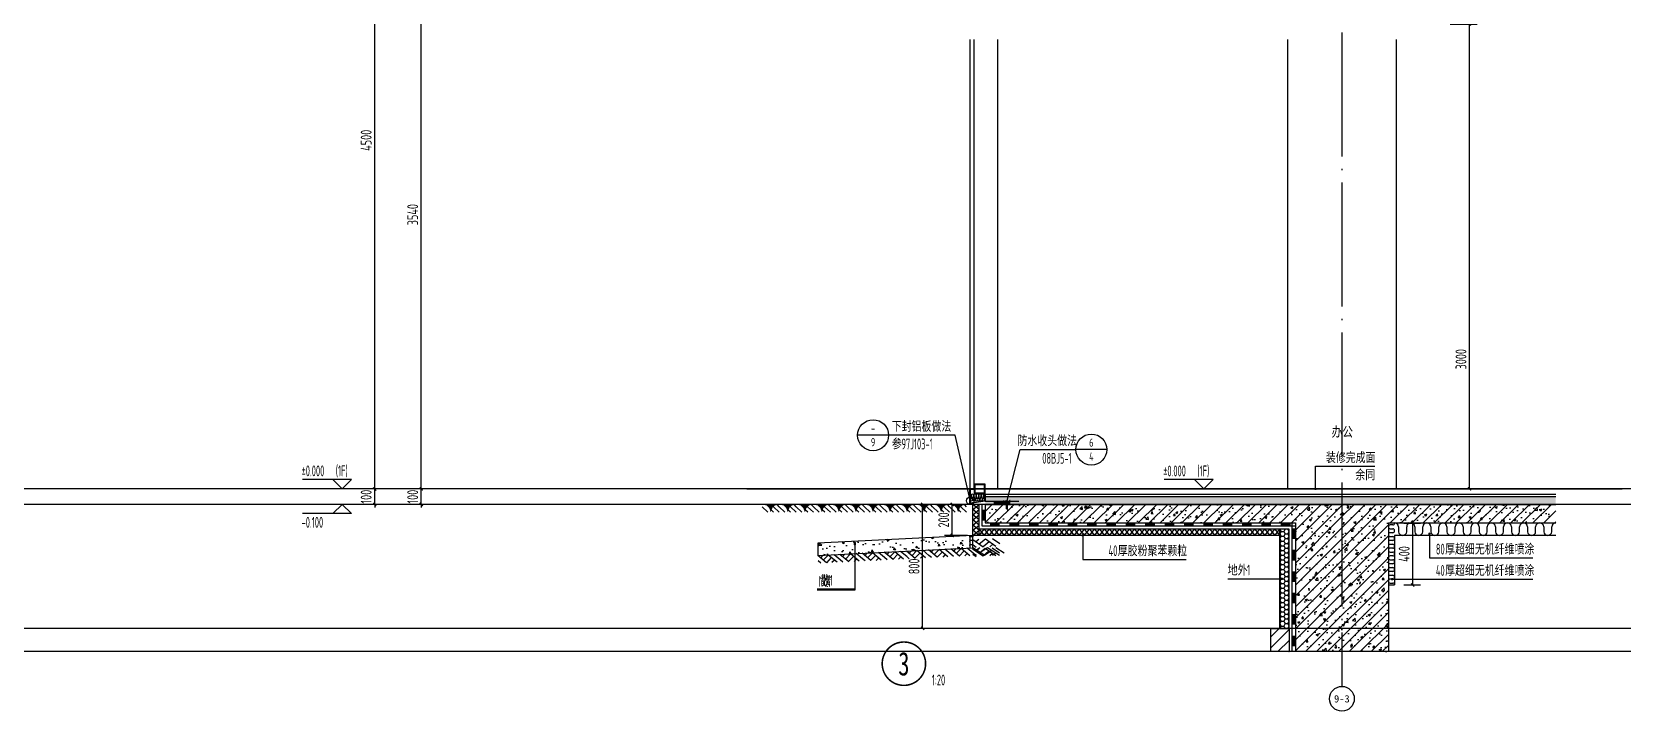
# Model space of a CAD drawing. Extents: x 198753 to 882193, y -399300 to 132460.
# Drawn here: x 403905 to 414169, y -79279 to -74895 of the extents above; entities that cross this region are included whole.
import ezdxf
from ezdxf.enums import TextEntityAlignment as Align

# ---------------------------------------------------------------- set-up
doc = ezdxf.new("R2010")
doc.units = 0
doc.header["$LTSCALE"] = 1000
doc.header["$MEASUREMENT"] = 0
doc.linetypes.add('DASH', pattern=[0.35, 0.25, -0.1])
doc.linetypes.add('DOTE', pattern=[2.42, 2, -0.2, 0.02, -0.2])
for name, color, linetype in [('01-标注_尺寸', 124, 'Continuous'), ('01-标注_标高', 200, 'Continuous'), ('01-标注_符号', 200, 'Continuous'), ('01-标注_轴线坐标', 132, 'Continuous'), ('02-TEXT_标注', 130, 'Continuous'), ('02-TEXT_轴号', 7, 'Continuous'), ('05-填充_天正', 26, 'Continuous'), ('A-0-房间名称', 7, 'Continuous'), ('A-D-玻璃剖线', 130, 'Continuous'), ('A-D-金属剖线', 200, 'Continuous'), ('A-O_散水', 134, 'Continuous'), ('A-STR-面层', 191, 'Continuous'), ('A-SUR_保温', 222, 'Continuous'), ('A-SUR_看线', 231, 'Continuous'), ('A-SUR_面层', 191, 'Continuous'), ('A-TECH_结构', 21, 'Continuous'), ('A_AXIS-轴线', 36, 'DOTE'), ('A_STR-砌块墙', 121, 'Continuous'), ('A_STR-砼墙', 51, 'Continuous'), ('AXIS_TEXT', 7, 'Continuous'), ('构造物', 145, 'Continuous'), ('钢龙骨', 173, 'Continuous')]:
    doc.layers.add(name, color=color, linetype=linetype)
doc.layers.add('04-不打印_辅助线', color=165, linetype='Continuous', plot=False)
doc.styles.add('_TCH_AXIS', font='STXIHEI.TTF', dxfattribs={"width": 0.75})
doc.styles.add('_TCH_DIM', font='ROS1', dxfattribs={"width": 0.8, "bigfont": 'JD'})
doc.styles.add('_TCH_DIM_T3', font='ROS1', dxfattribs={"width": 0.8, "bigfont": 'JD'})
doc.styles.add('_TCH_LABEL', font='STXIHEI.TTF', dxfattribs={"width": 0.75})
doc.styles.add('_TCH_SPACE', font='STXIHEI.TTF', dxfattribs={"width": 0.75, "height": 5})
doc.styles.add('COMPLEX', font='COMPLEX')
doc.dimstyles.new('_TCH_ARCH&&20', dxfattribs={"dimtxt": 70, "dimasz": 20, "dimexe": 50, "dimexo": 60, "dimgap": 20, "dimtad": 1, "dimdec": 0, "dimzin": 0, "dimdsep": 46, "dimtxsty": '_TCH_DIM_T3', "dimblk": 'ARCHTICK', "dimcen": 0.09, "dimclrt": 4, "dimazin": 2, "dimtfac": 1, "dimtdec": 0, "dimtix": 1, "dimtmove": 2, "dimatfit": 3, "dimfxl": 0, "dimtolj": 1, "dimtzin": 0, "dimarcsym": 0})
pattern_1 = [(45, (0, 0), (-35.355339, 35.355339), []), (50, (0, 0), (143.452037, -12.550427), [15, -165]), (355, (0, 0), (-27.750267, 150.438427), [12, -132]), (100.4514, (11.95, -1.05), (115.701876, 137.88791), [12.74804, -140.22842]), (46.1842, (0, 40), (213.44821, -33.1038), [22.5, -247.5]), (96.6356, (17.79, 37.24), (186.93254, 194.82357), [19.12206, -210.3426]), (351.1842, (0, 40), (186.93239, 194.82372), [18, -198]), (21, (20, 30), (119.38141, -80.523778), [15, -165]), (326, (20, 30), (48.663066, 145.03001), [12, -132]), (71.4514, (29.95, 23.29), (168.044526, 64.5061), [12.74804, -140.22842]), (37.5, (0, 0), (2.431971, 66.578771), [0, -130.4, 0, -134, 0, -132.5]), (7.5, (0, 0), (52.613907, 78.882342), [0, -76.4, 0, -127.4, 0, -50.5]), (327.5, (-44.6, 0), (106.764487, -4.5109743), [0, -50, 0, -156, 0, -207]), (317.5, (-64.6, 0), (116.637234, 20.020996), [0, -65, 0, -103.6, 0, -147])]

# ---------------------------------------------------------------- blocks, each defined once
blk = doc.blocks.new('dasgfs')
at = {"layer": '01-标注_符号'}
for p, q in [((0, 0), (0, 146)), ((0, 146), (383, 146))]:
    blk.add_line(p, q, dxfattribs=at)
at = {"layer": '01-标注_符号', "const_width": 8}
blk.add_lwpolyline([(0, -4, 1), (0, 4, 1)], format="xyb", close=True, dxfattribs=at)
at = {"layer": '02-TEXT_标注', "style": '_TCH_DIM', "width": 0.8}
for s, p in [('装修完成面', (67, 167)), ('余同', (257, 55))]:
    blk.add_text(s, height=69.5, dxfattribs=at).set_placement(p)
blk = doc.blocks.new('_ArchTick')
at = {"color": 0, "linetype": 'ByBlock', "const_width": 0.4}
blk.add_lwpolyline([(-0.5, -0.5), (0.5, 0.5)], dxfattribs=at)
blk = doc.blocks.new('*D2089')
at = {"layer": '01-标注_尺寸', "color": 0, "lineweight": -2, "transparency": 16777216}
for p, q in [((62, 379), (142, 379)), ((92, 179), (92, 379)), ((62, 179), (142, 179))]:
    blk.add_line(p, q, dxfattribs=at)
at = {"layer": 'Defpoints', "color": 0, "transparency": 16777216}
for p in [(2, 379), (92, 379), (2, 179)]:
    blk.add_point(p, dxfattribs=at)
at = {"layer": '01-标注_尺寸', "color": 0, "lineweight": -2, "transparency": 16777216, "xscale": 20, "yscale": 20, "zscale": 20}
for p, rotation in [((92, 379), 90), ((92, 179), 270)]:
    blk.add_blockref('_ArchTick', p, dxfattribs=dict(at, rotation=rotation))
at = {"layer": '01-标注_尺寸', "color": 4, "transparency": 16777216, "insert": (37, 279), "char_height": 70, "attachment_point": 5, "rotation": 90, "style": '_TCH_DIM_T3'}
blk.add_mtext('\\A1;200', dxfattribs=at)
blk = doc.blocks.new('$LinePat$素土夯实')
at = {"color": 0}
for p, q in [((0, -210), (210, 0)), ((120, -300), (420, 0)), ((420, 0), (608, -188)), ((495, -300), (795, 0)), ((615, 0), (705, -90)), ((210, -210), (300, -300)), ((315, -105), (502, -293)), ((705, -300), (795, -210))]:
    blk.add_line(p, q, dxfattribs=at)
blk = doc.blocks.new('A$C6F3756AC')
at = {"layer": '钢龙骨', "const_width": 10}
blk.add_lwpolyline([(28, 0), (0, 0)], dxfattribs=at)
at = {"layer": '钢龙骨'}
for points in [[(28, 30), (28, -30), (100, -30), (100, 30)], [(32, 26), (32, -26), (96, -26), (96, 26)]]:
    blk.add_lwpolyline(points, close=True, dxfattribs=at)
blk = doc.blocks.new('A$C1C2A6847')
for p, q in [((52, 23), (55, 28)), ((52, 19), (55, 14)), ((55, 28), (55, 14))]:
    blk.add_line(p, q)
for points in [[(0, 21), (2, 23), (52, 23), (52, 19), (2, 19), (0, 21)], [(56, 42), (51, 37), (51, 5), (56, 0)], [(57, 41), (52, 37), (52, 27)], [(52, 26), (52, 17)], [(52, 16), (52, 6), (57, 1)]]:
    blk.add_lwpolyline(points)
for centre, start, end in [((52, 26), 270, 90), ((52, 16), 270, 90), ((56, 42), 315, 135), ((56, 0), 225, 45)]:
    blk.add_arc(centre, 0.5, start, end)
blk = doc.blocks.new('*D1617')
at = {"layer": '01-标注_尺寸', "color": 0, "lineweight": -2, "transparency": 16777216}
for p, q in [((406595, -77845), (406367, -77845)), ((406417, -77845), (406417, -77825)), ((406417, -77945), (406417, -77845)), ((406595, -77945), (406367, -77945)), ((406417, -77945), (406417, -77965))]:
    blk.add_line(p, q, dxfattribs=at)
at = {"layer": 'Defpoints', "color": 0, "transparency": 16777216}
for p in [(406417, -77845), (406655, -77845), (406655, -77945)]:
    blk.add_point(p, dxfattribs=at)
at = {"layer": '01-标注_尺寸', "color": 0, "lineweight": -2, "transparency": 16777216, "xscale": 20, "yscale": 20, "zscale": 20}
for p, rotation in [((406417, -77845), 270), ((406417, -77945), 90)]:
    blk.add_blockref('_ArchTick', p, dxfattribs=dict(at, rotation=rotation))
at = {"layer": '01-标注_尺寸', "color": 4, "transparency": 16777216, "insert": (406362, -77895), "char_height": 70, "attachment_point": 5, "rotation": 90, "style": '_TCH_DIM_T3'}
blk.add_mtext('\\A1;100', dxfattribs=at)
blk = doc.blocks.new('*D1618')
at = {"layer": '01-标注_尺寸', "color": 0, "lineweight": -2, "transparency": 16777216}
for p, q in [((406595, -74305), (406367, -74305)), ((406417, -77845), (406417, -74305)), ((406595, -77845), (406367, -77845))]:
    blk.add_line(p, q, dxfattribs=at)
at = {"layer": 'Defpoints', "color": 0, "transparency": 16777216}
for p in [(406417, -74305), (406655, -74305), (406655, -77845)]:
    blk.add_point(p, dxfattribs=at)
at = {"layer": '01-标注_尺寸', "color": 0, "lineweight": -2, "transparency": 16777216, "xscale": 20, "yscale": 20, "zscale": 20}
for p, rotation in [((406417, -74305), 90), ((406417, -77845), 270)]:
    blk.add_blockref('_ArchTick', p, dxfattribs=dict(at, rotation=rotation))
at = {"layer": '01-标注_尺寸', "color": 4, "transparency": 16777216, "insert": (406362, -76075), "char_height": 70, "attachment_point": 5, "rotation": 90, "style": '_TCH_DIM_T3'}
blk.add_mtext('\\A1;3540', dxfattribs=at)
blk = doc.blocks.new('*D1640')
at = {"layer": '01-标注_尺寸', "color": 0, "lineweight": -2, "transparency": 16777216}
for p, q in [((413054, -74845), (413228, -74845)), ((413178, -77845), (413178, -74845)), ((413054, -77845), (413228, -77845))]:
    blk.add_line(p, q, dxfattribs=at)
at = {"layer": 'Defpoints', "color": 0, "transparency": 16777216}
for p in [(412994, -74845), (413178, -74845), (412994, -77845)]:
    blk.add_point(p, dxfattribs=at)
at = {"layer": '01-标注_尺寸', "color": 0, "lineweight": -2, "transparency": 16777216, "xscale": 20, "yscale": 20, "zscale": 20}
for p, rotation in [((413178, -74845), 90), ((413178, -77845), 270)]:
    blk.add_blockref('_ArchTick', p, dxfattribs=dict(at, rotation=rotation))
at = {"layer": '01-标注_尺寸', "color": 4, "transparency": 16777216, "insert": (413123, -77008), "char_height": 70, "attachment_point": 5, "rotation": 90, "style": '_TCH_DIM_T3'}
blk.add_mtext('\\A1;3000', dxfattribs=at)
blk = doc.blocks.new('_AXISO')
blk.add_circle((0, 0), 0.5)
at = {"layer": 'AXIS_TEXT', "style": 'COMPLEX', "width": 1.041667}
blk.add_attdef('A', text='', height=0.56, dxfattribs=at).set_placement((-0.25, -0.28), (0.25, -0.28), align=Align.FIT)
blk = doc.blocks.new('$LinePat$自然土壤')
at = {"color": 0}
for p, q in [((0, -90), (71, -19)), ((0, -300), (211, -89)), ((210, -300), (286, -224)), ((420, -300), (630, -90))]:
    blk.add_line(p, q, dxfattribs=at)
for points in [[(0, 0), (630, 0), (168, -45), (462, -45)], [(168, -45), (462, -45), (252, -132), (378, -132)], [(252, -132), (378, -132), (315, -300)]]:
    blk.add_solid(points, dxfattribs=at)
blk = doc.blocks.new('$LinePat$保温板1')
at = {"color": 0}
for p, q in [((0, 0), (16, -20)), ((0, -20), (16, 0))]:
    blk.add_line(p, q, dxfattribs=at)
blk = doc.blocks.new('$LinePat$防水层2')
at = {"color": 0}
blk.add_line((0, 0), (600, 0), dxfattribs=at)
blk.add_solid([(150, 0), (450, 0), (150, -100), (450, -100)], dxfattribs=at)
blk = doc.blocks.new('$LinePat$保温层')
at = {"color": 0}
for p, q in [((24, -24), (24, -56)), ((72, -56), (72, -24))]:
    blk.add_line(p, q, dxfattribs=at)
for centre, start, end in [((96, -24), 90, 180), ((0, -24), 0, 90), ((48, -56), 180, 0)]:
    blk.add_arc(centre, 24, start, end, dxfattribs=at)
blk = doc.blocks.new('*D1641')
at = {"layer": '01-标注_尺寸', "color": 0, "lineweight": -2, "transparency": 16777216}
for p, q in [((412755, -78065), (412862, -78065)), ((412812, -78465), (412812, -78065)), ((412755, -78465), (412862, -78465))]:
    blk.add_line(p, q, dxfattribs=at)
at = {"layer": 'Defpoints', "color": 0, "transparency": 16777216}
for p in [(412695, -78065), (412812, -78065), (412695, -78465)]:
    blk.add_point(p, dxfattribs=at)
at = {"layer": '01-标注_尺寸', "color": 0, "lineweight": -2, "transparency": 16777216, "xscale": 20, "yscale": 20, "zscale": 20}
for p, rotation in [((412812, -78065), 90), ((412812, -78465), 270)]:
    blk.add_blockref('_ArchTick', p, dxfattribs=dict(at, rotation=rotation))
at = {"layer": '01-标注_尺寸', "color": 4, "transparency": 16777216, "insert": (412757, -78265), "char_height": 70, "attachment_point": 5, "rotation": 90, "style": '_TCH_DIM_T3'}
blk.add_mtext('\\A1;400', dxfattribs=at)
blk = doc.blocks.new('*D1642')
at = {"layer": '01-标注_尺寸', "color": 0, "lineweight": -2, "transparency": 16777216}
for p, q in [((409940, -77945), (409792, -77945)), ((409842, -78145), (409842, -77945)), ((409940, -78145), (409792, -78145))]:
    blk.add_line(p, q, dxfattribs=at)
at = {"layer": 'Defpoints', "color": 0, "transparency": 16777216}
for p in [(409842, -77945), (410000, -77945), (410000, -78145)]:
    blk.add_point(p, dxfattribs=at)
at = {"layer": '01-标注_尺寸', "color": 0, "lineweight": -2, "transparency": 16777216, "xscale": 20, "yscale": 20, "zscale": 20}
for p, rotation in [((409842, -77945), 90), ((409842, -78145), 270)]:
    blk.add_blockref('_ArchTick', p, dxfattribs=dict(at, rotation=rotation))
at = {"layer": '01-标注_尺寸', "color": 4, "transparency": 16777216, "insert": (409787, -78045), "char_height": 70, "attachment_point": 5, "rotation": 90, "style": '_TCH_DIM_T3'}
blk.add_mtext('\\A1;200', dxfattribs=at)
blk = doc.blocks.new('$LinePat$聚苯板')
at = {"color": 0}
for p, q in [((14.8, -8.6), (0, 0)), ((29.7, 0), (14.8, -8.6)), ((14.8, -25.7), (0, -34.3)), ((0, -34.3), (0, -51.4)), ((0, -51.4), (14.8, -60)), ((14.8, -8.6), (14.8, -25.7)), ((29.7, -34.3), (14.8, -25.7)), ((14.8, -60), (29.7, -51.4))]:
    blk.add_line(p, q, dxfattribs=at)
blk = doc.blocks.new('*D1681')
at = {"layer": '01-标注_尺寸', "color": 0, "lineweight": -2, "transparency": 16777216}
for p, q in [((409736, -77945), (409601, -77945)), ((409651, -78745), (409651, -77945)), ((409736, -78745), (409601, -78745))]:
    blk.add_line(p, q, dxfattribs=at)
at = {"layer": 'Defpoints', "color": 0, "transparency": 16777216}
for p in [(409651, -77945), (409796, -77945), (409796, -78745)]:
    blk.add_point(p, dxfattribs=at)
at = {"layer": '01-标注_尺寸', "color": 0, "lineweight": -2, "transparency": 16777216, "xscale": 20, "yscale": 20, "zscale": 20}
for p, rotation in [((409651, -77945), 90), ((409651, -78745), 270)]:
    blk.add_blockref('_ArchTick', p, dxfattribs=dict(at, rotation=rotation))
at = {"layer": '01-标注_尺寸', "color": 4, "transparency": 16777216, "insert": (409596, -78345), "char_height": 70, "attachment_point": 5, "rotation": 90, "style": '_TCH_DIM_T3'}
blk.add_mtext('\\A1;800', dxfattribs=at)
blk = doc.blocks.new('*D1733')
at = {"layer": '01-标注_尺寸', "color": 0, "lineweight": -2, "transparency": 16777216}
for p, q in [((406585, -77845), (406067, -77845)), ((406117, -77845), (406117, -77825)), ((406117, -77945), (406117, -77845)), ((406585, -77945), (406067, -77945)), ((406117, -77945), (406117, -77965))]:
    blk.add_line(p, q, dxfattribs=at)
at = {"layer": 'Defpoints', "color": 0, "transparency": 16777216}
for p in [(406117, -77845), (406645, -77845), (406645, -77945)]:
    blk.add_point(p, dxfattribs=at)
at = {"layer": '01-标注_尺寸', "color": 0, "lineweight": -2, "transparency": 16777216, "xscale": 20, "yscale": 20, "zscale": 20}
for p, rotation in [((406117, -77845), 270), ((406117, -77945), 90)]:
    blk.add_blockref('_ArchTick', p, dxfattribs=dict(at, rotation=rotation))
at = {"layer": '01-标注_尺寸', "color": 4, "transparency": 16777216, "insert": (406062, -77895), "char_height": 70, "attachment_point": 5, "rotation": 90, "style": '_TCH_DIM_T3'}
blk.add_mtext('\\A1;100', dxfattribs=at)
blk = doc.blocks.new('*D1734')
at = {"layer": '01-标注_尺寸', "color": 0, "lineweight": -2, "transparency": 16777216}
for p, q in [((406585, -73345), (406067, -73345)), ((406117, -77845), (406117, -73345)), ((406585, -77845), (406067, -77845))]:
    blk.add_line(p, q, dxfattribs=at)
at = {"layer": 'Defpoints', "color": 0, "transparency": 16777216}
for p in [(406117, -73345), (406645, -73345), (406645, -77845)]:
    blk.add_point(p, dxfattribs=at)
at = {"layer": '01-标注_尺寸', "color": 0, "lineweight": -2, "transparency": 16777216, "xscale": 20, "yscale": 20, "zscale": 20}
for p, rotation in [((406117, -73345), 90), ((406117, -77845), 270)]:
    blk.add_blockref('_ArchTick', p, dxfattribs=dict(at, rotation=rotation))
at = {"layer": '01-标注_尺寸', "color": 4, "transparency": 16777216, "insert": (406062, -75595), "char_height": 70, "attachment_point": 5, "rotation": 90, "style": '_TCH_DIM_T3'}
blk.add_mtext('\\A1;4500', dxfattribs=at)
blk = doc.blocks.new('$LinePat$岩棉板')
at = {"color": 0}
for p, q in [((0, -17), (12, -67)), ((12, -67), (24, -17))]:
    blk.add_line(p, q, dxfattribs=at)
for centre, start, end in [((12, -17), 0, 180), ((0, -67), 270, 0), ((24, -67), 180, 270)]:
    blk.add_arc(centre, 12, start, end, dxfattribs=at)
at = {"layer": 'Defpoints'}
blk.add_point((0, 0), dxfattribs=at)
at = {"layer": 'Defpoints', "color": 0}
blk.add_point((24, -84), dxfattribs=at)
blk = doc.blocks.new('A$C09B4124F')
at = {"layer": '05-填充_天正'}
h = blk.add_hatch(dxfattribs=at)
h.set_pattern_fill('HONEY', color=256, scale=10, style=0)
h.set_pattern_definition([(0, (2482.427, 1079.129), (23.8125, 13.74815), [15.875, -31.75]), (120, (2482.427, 1079.129), (-23.8125, 13.748155), [15.875, -31.75]), (60, (2482.427, 1079.129), (3e-06, 27.496305), [-31.75, 15.875])])
h.paths.add_polyline_path([(1.7, 168.1), (21.7, 168.1), (21.7, 98), (1.7, 99.1)])
h.paths.add_polyline_path([(19.7, 178.1), (1.7, 178.1), (1.7, 179.1)])
blk.add_hatch(color=256, dxfattribs=at).paths.add_polyline_path([(1.7, 179.1), (21.7, 178.1), (21.7, 168.1), (1.7, 169.1)])
h = blk.add_hatch(dxfattribs=at)
h.set_pattern_fill('混凝土', color=256, scale=20, style=0)
h.set_pattern_definition([(50, (-478994.78, 316224.1), (143.452037, -12.550427), [15, -165]), (355, (-478994.78, 316224.1), (-27.750267, 150.438427), [12, -132]), (100.4514, (-478982.82, 316223.05), (115.701876, 137.88791), [12.748038, -140.228422]), (46.1842, (-478994.78, 316264.1), (213.44821, -33.103803), [22.5, -247.5]), (96.6356, (-478977, 316261.34), (186.93254, 194.823574), [19.12206, -210.3426]), (351.1842, (-478994.78, 316264.1), (186.93239, 194.82372), [18, -198]), (21, (-478974.78, 316254.1), (119.38141, -80.523778), [15, -165]), (326, (-478974.78, 316254.1), (48.663066, 145.03001), [12, -132]), (71.4514, (-478964.83, 316247.39), (168.044526, 64.5061), [12.748038, -140.228422]), (37.5, (-478994.78, 316224.1), (2.431971, 66.5787708), [0, -130.4, 0, -134, 0, -132.5]), (7.5, (-478994.78, 316224.1), (52.6139075, 78.882342), [0, -76.4, 0, -127.4, 0, -50.5]), (327.5, (-479039.38, 316224.1), (106.764487, -4.5109743), [0, -50, 0, -156, 0, -207]), (317.5, (-479059.38, 316224.1), (116.637234, 20.020996), [0, -65, 0, -103.6, 0, -147])])
h.paths.add_polyline_path([(31.7, 177.6), (1001.7, 129.1), (1001.7, 49.1), (779.6, 60.2), (778.9, 60.9), (778.1, 60.3), (308.7, 83.8), (306.4, 85.9), (303.9, 84), (31.7, 97.6)])
at = {"layer": '01-标注_符号'}
for p, q in [((763.2, 122.2), (763.2, -174.2)), ((763.2, -174.2), (1006.8, -174.2))]:
    blk.add_line(p, q, dxfattribs=at)
at = {"layer": '01-标注_符号', "const_width": 8}
blk.add_lwpolyline([(763.2, 126.2, 1), (763.2, 118.2, 1)], format="xyb", close=True, dxfattribs=at)
at = {"layer": '05-填充_天正'}
blk.add_lwpolyline([(21.7, 178.1), (1.7, 179.1), (1.7, 169.1), (21.7, 168.1)], close=True, dxfattribs=at)
at = {"layer": 'A-O_散水'}
for points in [[(1.7, 99.1), (1.7, 179.1), (1001.7, 129.1), (1001.7, 49.1), (1.7, 99.1)], [(21.7, 178.1), (21.7, 98.1)]]:
    blk.add_lwpolyline(points, dxfattribs=at)
at = {"layer": 'A-SUR_看线', "yscale": 0.1666666666666667, "zscale": 0.1666666666666667}
for p, xscale, rotation in [((-200.5, 99.1), 0.2544623373650994, 1.648588018192009e-11), ((1.7, 99.1), 0.1799189972606147, 357.1375947739762), ((144.6, 92), 0.1799189972606147, 357.1375947739762), ((287.5, 84.8), 0.1799189972606147, 357.1375947739762), ((430.3, 77.7), 0.1799189972606147, 357.1375947739762), ((573.2, 70.6), 0.1799189972606147, 357.1375947739762), ((716, 63.4), 0.1799189972606147, 357.1375947739762), ((858.9, 56.3), 0.1799189972606147, 357.1375947739762)]:
    blk.add_blockref('$LinePat$素土夯实', p, dxfattribs=dict(at, xscale=xscale, rotation=rotation))
at = {"layer": '02-TEXT_标注', "style": '_TCH_DIM'}
for s, height, width, p in [('散', 69.5, 0.8, (916.3, -153.2)), ('1', 70, 0.64, (978.3, -153.2))]:
    blk.add_text(s, height=height, dxfattribs=dict(at, width=width)).set_placement(p)
at = {"layer": '01-标注_尺寸'}
dim = blk.add_aligned_dim(p1=(1.7, 179.1), p2=(1.7, 379.1), distance=-90.6, dimstyle='_TCH_ARCH&&20', dxfattribs=at)
dim.commit()
dim.dimension.update_dxf_attribs({"geometry": '*D2089', "text_midpoint": (37.4, 279.1)})

msp = doc.modelspace()

# ---------------------------------------------------------------- hatches: boundary and pattern name
at = {"layer": '05-填充_天正'}
h = msp.add_hatch(dxfattribs=at)
h.set_pattern_fill('混凝土', color=256, scale=20, style=0)
h.set_pattern_definition([(50, (0, 0), (143.452037, -12.550427), [15, -165]), (355, (0, 0), (-27.750267, 150.438427), [12, -132]), (100.4514, (11.95, -1.05), (115.701876, 137.88791), [12.74804, -140.22842]), (46.1842, (0, 40), (213.44821, -33.1038), [22.5, -247.5]), (96.6356, (17.79, 37.24), (186.93254, 194.82357), [19.12206, -210.3426]), (351.1842, (0, 40), (186.93239, 194.82372), [18, -198]), (21, (20, 30), (119.38141, -80.523778), [15, -165]), (326, (20, 30), (48.663066, 145.03001), [12, -132]), (71.4514, (29.95, 23.29), (168.044526, 64.5061), [12.74804, -140.22842]), (37.5, (0, 0), (2.431971, 66.578771), [0, -130.4, 0, -134, 0, -132.5]), (7.5, (0, 0), (52.613907, 78.882342), [0, -76.4, 0, -127.4, 0, -50.5]), (327.5, (-44.6, 0), (106.764487, -4.5109743), [0, -50, 0, -156, 0, -207]), (317.5, (-64.6, 0), (116.637234, 20.020996), [0, -65, 0, -103.6, 0, -147])])
h.paths.add_polyline_path([(410054.9, -77894.9), (410054.9, -77944.9), (413734.9, -77944.9), (413734.9, -77894.9)])
h = msp.add_hatch(dxfattribs=at)
h.set_pattern_fill('钢筋混凝土', color=256, scale=20, style=0)
h.set_pattern_definition(pattern_1)
h.paths.add_polyline_path([(410054.9, -78064.9), (412054.9, -78064.9), (412354.9, -78024.9), (412354.9, -77944.9), (410054.9, -77944.9)])
h = msp.add_hatch(dxfattribs=at)
h.set_pattern_fill('钢筋混凝土', color=256, scale=20, style=0)
h.set_pattern_definition(pattern_1)
h.paths.add_polyline_path([(412354.9, -78024.9), (412654.9, -78064.9), (413734.9, -78064.9), (413734.9, -77944.9), (412354.9, -77944.9)])
h = msp.add_hatch(dxfattribs=at)
h.set_pattern_fill('钢筋混凝土', color=256, scale=20, style=0)
h.set_pattern_definition(pattern_1)
h.paths.add_polyline_path([(412354.9, -78024.9), (412054.9, -78064.9), (412054.9, -78894.9), (412654.9, -78894.9), (412654.9, -78064.9)])
h = msp.add_hatch(dxfattribs=at)
h.set_pattern_fill('普通砖', color=256, scale=20, style=0)
h.set_pattern_definition([(45, (0, 35.9), (-35.355353, 35.355353), [])])
h.paths.add_polyline_path([(412014.9, -78744.9), (411894.9, -78744.9), (411894.9, -78894.9), (412014.9, -78894.9)])

# ---------------------------------------------------------------- linework, layer by layer
at = {"layer": '01-标注_标高'}
for p, q in [((405967.4, -77784.4), (405651.5, -77784.4)), ((405907.4, -77844.4), (405847.4, -77784.4)), ((405907.4, -77844.4), (405967.4, -77784.4)), ((411524.5, -77784.9), (411208.7, -77784.9)), ((411464.5, -77844.9), (411404.5, -77784.9)), ((411464.5, -77844.9), (411524.5, -77784.9)), ((406067.4, -77844.4), (405847.4, -77844.4)), ((411624.5, -77844.9), (411404.5, -77844.9)), ((405967.4, -78004.6), (405651.5, -78004.6)), ((405907.4, -77944.6), (405847.4, -78004.6)), ((406067.4, -77944.6), (405847.4, -77944.6)), ((405907.4, -77944.6), (405967.4, -78004.6))]:
    msp.add_line(p, q, dxfattribs=at)
at = {"layer": '01-标注_符号'}
for p, q in [((409431.2, -77498.7), (409231.2, -77498.7)), ((409860.8, -77498.7), (409431.2, -77498.7)), ((409952.4, -77897.4), (409860.8, -77498.7)), ((410194.9, -77928.6), (410279, -77591.2)), ((410279, -77591.2), (410639.2, -77591.2)), ((410839.2, -77591.2), (410639.2, -77591.2)), ((409213.5, -78194.9), (409213.5, -78491.4)), ((410683.5, -78144.4), (410683.5, -78300.1)), ((412919.6, -78134.1), (412919.6, -78289.8)), ((410683.5, -78300.1), (411349.8, -78300.1)), ((412919.6, -78289.8), (413586, -78289.8)), ((409213.5, -78491.4), (408969.9, -78491.4)), ((412679.4, -78427.4), (412824, -78427.4)), ((412824, -78427.4), (413586, -78427.4))]:
    msp.add_line(p, q, dxfattribs=at)
for points, const_width in [([(409213.5, -78190.9, 1), (409213.5, -78198.9, 1)], 8), ([(410683.5, -78140.4, 1), (410683.5, -78148.4, 1)], 8), ([(412919.6, -78130.1, 1), (412919.6, -78138.1, 1)], 8), ([(411964.8, -78425, 1), (411972.8, -78425, 1)], 8), ([(412675.4, -78427.4, 1), (412683.4, -78427.4, 1)], 8), ([(409670.1, -78972.9, 1), (409390.1, -78972.9, 1)], 10)]:
    msp.add_lwpolyline(points, format="xyb", close=True, dxfattribs=dict(at, const_width=const_width))
msp.add_lwpolyline([(411618.9, -78425), (411968.8, -78425)], dxfattribs=at)
for centre, radius in [((409331.2, -77498.7), 100), ((410739.2, -77591.2), 100), ((409957.9, -77921.4), 24.7), ((410193.6, -77933.8), 5.4)]:
    msp.add_circle(centre, radius, dxfattribs=at)
at = {"layer": '01-标注_轴线坐标'}
msp.add_line((412354.9, -78919.5), (412354.9, -79119.5), dxfattribs=at)
at = {"layer": '04-不打印_辅助线', "color": 251}
for p, q in [((419311, -77844.9), (338573.5, -77844.9)), ((419311, -77944.9), (338573.5, -77944.9)), ((419311, -78744.9), (338573.5, -78744.9)), ((419311, -78894.9), (338573.5, -78894.9))]:
    msp.add_line(p, q, dxfattribs=at)
at = {"layer": 'A-D-玻璃剖线'}
msp.add_lwpolyline([(409954.9, -74944.9), (409954.9, -77844.9), (409982.9, -77844.9), (409982.9, -74944.9)], dxfattribs=at)
at = {"layer": 'A-D-金属剖线'}
msp.add_lwpolyline([(410054.9, -77879.9), (410054.9, -77923.6), (409954.9, -77938.6), (409954.9, -77844.9), (409982.9, -77844.9), (409982.9, -77847.9), (409957.9, -77847.9), (409957.9, -77935.2), (410051.9, -77921), (410051.9, -77879.9), (410054.9, -77879.9)], dxfattribs=at)
at = {"layer": 'A-STR-面层', "linetype": 'DASH', "ltscale": 0.5}
msp.add_lwpolyline([(410054.9, -77844.9), (413734.9, -77844.9)], dxfattribs=at)
at = {"layer": 'A-STR-面层'}
msp.add_lwpolyline([(410054.9, -77879.9), (413734.9, -77879.9)], dxfattribs=at)
at = {"layer": 'A-SUR_保温'}
for p, q in [((410054.9, -77944.9), (409934.9, -77944.9)), ((412014.9, -78104.9), (410014.9, -78104.9)), ((411954.9, -78744.9), (411954.9, -78104.9)), ((412014.9, -78744.9), (412014.9, -78104.9)), ((411954.9, -78144.9), (409974.9, -78144.9)), ((412654.9, -78464.9), (412694.9, -78464.9))]:
    msp.add_line(p, q, dxfattribs=at)
for points in [[(410014.9, -78144.9), (409974.9, -78144.9), (409974.9, -77944.9)], [(410014.9, -78144.9), (410014.9, -77944.9)], [(412034.9, -78744.9), (412034.9, -78084.9), (410034.9, -78084.9)], [(412034.9, -78744.9), (412034.9, -78084.9), (410034.9, -78084.9)], [(412034.9, -78744.9), (412034.9, -78084.9)], [(412034.9, -78744.9), (412034.9, -78084.9)], [(413734.9, -78144.9), (412694.9, -78144.9), (412694.9, -78464.9)]]:
    msp.add_lwpolyline(points, dxfattribs=at)
at = {"layer": 'A-SUR_面层'}
for p, q in [((410054.9, -77894.9), (413734.9, -77894.9)), ((410054.9, -77944.9), (413734.9, -77944.9))]:
    msp.add_line(p, q, dxfattribs=at)
at = {"layer": 'A-TECH_结构'}
for points in [[(412004.9, -74944.9), (412004.9, -77844.9)], [(412704.9, -74944.9), (412704.9, -77844.9)]]:
    msp.add_lwpolyline(points, dxfattribs=at)
at = {"layer": 'A_AXIS-轴线', "ltscale": 0.4}
for p, q in [((412354.9, -60379.4), (412354.9, -78919.5)), ((408517.6, -77844.9), (413556.2, -77844.9)), ((408709.6, -77844.9), (414162.8, -77844.9))]:
    msp.add_line(p, q, dxfattribs=at)
at = {"layer": 'A_STR-砌块墙'}
for p, q in [((411894.9, -78744.9), (412014.9, -78744.9)), ((411894.9, -78744.9), (411894.9, -78894.9)), ((412014.9, -78744.9), (412014.9, -78894.9))]:
    msp.add_line(p, q, dxfattribs=at)
at = {"layer": 'A_STR-砼墙'}
for p, q in [((410054.9, -77944.9), (412354.9, -77944.9)), ((410054.9, -77944.9), (410054.9, -78064.9)), ((412354.9, -77944.9), (413734.9, -77944.9)), ((410054.9, -78064.9), (412054.9, -78064.9)), ((412054.9, -78064.9), (412054.9, -78894.9)), ((412654.9, -78064.9), (412654.9, -78894.9)), ((412654.9, -78064.9), (413734.9, -78064.9))]:
    msp.add_line(p, q, dxfattribs=at)
at = {"layer": '钢龙骨'}
msp.add_lwpolyline([(410132.9, -74944.9), (410132.9, -77844.9)], dxfattribs=at)

# ---------------------------------------------------------------- block references
for name, p in [('dasgfs', (412185.1, -77844.9)), ('A$C6F3756AC', (409954.9, -77844.9))]:
    msp.add_blockref(name, p)
at = {"xscale": -1}
msp.add_blockref('A$C09B4124F', (409976.7, -78324), dxfattribs=at)
at = {"layer": '01-标注_轴线坐标'}
ref = msp.add_blockref('_AXISO', (412354.9, -79199.5), dxfattribs=dict(at, xscale=160, yscale=160, zscale=160))
ref.add_attrib('A', '9-3', dxfattribs={"layer": '02-TEXT_轴号', "height": 47.36, "style": '_TCH_AXIS', "width": 1.482143}).set_placement((412304.2, -79223.1), (412405.7, -79223.1), align=Align.FIT)
at = {"layer": 'A-SUR_保温'}
for name, p, xscale, yscale, zscale, rotation in [('$LinePat$岩棉板', (409973.6, -77924.9), 0.6516090262127678, 0.5941895062325717, 0.5941895062325717, 179.9999999999733), ('$LinePat$岩棉板', (409989.2, -77924.9), 0.6516090262127678, 0.5941895062325717, 0.5941895062325717, 179.9999999999733), ('$LinePat$岩棉板', (410004.8, -77924.9), 0.6516090262127678, 0.5941895062325717, 0.5941895062325717, 179.9999999999733), ('$LinePat$岩棉板', (410020.5, -77924.9), 0.6516090262127678, 0.5941895062325717, 0.5941895062325717, 179.9999999999733), ('$LinePat$岩棉板', (410036.1, -77924.9), 0.6516090262127678, 0.5941895062325717, 0.5941895062325717, 179.9999999999733), ('$LinePat$岩棉板', (410051.8, -77924.9), 0.6516090262127678, 0.5941895062325717, 0.5941895062325717, 179.9999999999733), ('$LinePat$防水层2', (410034.9, -78084.9), 0.2333333333294286, 0.2, 0.2, 90.00000000007145), ('$LinePat$防水层2', (410054.9, -77924.9), 0.3611763189200429, 0.2, 0.2, 1.692875217293091e-09), ('$LinePat$防水层2', (410179.9, -78084.9), 0.2083333333324481, 0.2, 0.2, 180.0000000000775), ('$LinePat$防水层2', (410304.9, -78084.9), 0.2083333333324481, 0.2, 0.2, 180.0000000000775), ('$LinePat$防水层2', (410429.9, -78084.9), 0.2083333333324481, 0.2, 0.2, 180.0000000000775), ('$LinePat$防水层2', (410554.9, -78084.9), 0.2083333333324481, 0.2, 0.2, 180.0000000000775), ('$LinePat$防水层2', (410679.9, -78084.9), 0.2083333333324481, 0.2, 0.2, 180.0000000000775), ('$LinePat$防水层2', (410804.9, -78084.9), 0.2083333333324481, 0.2, 0.2, 180.0000000000775), ('$LinePat$防水层2', (410929.9, -78084.9), 0.2083333333324481, 0.2, 0.2, 180.0000000000775), ('$LinePat$防水层2', (411054.9, -78084.9), 0.2083333333324481, 0.2, 0.2, 180.0000000000775), ('$LinePat$防水层2', (411179.9, -78084.9), 0.2083333333324481, 0.2, 0.2, 180.0000000000775), ('$LinePat$防水层2', (411304.9, -78084.9), 0.2083333333324481, 0.2, 0.2, 180.0000000000775), ('$LinePat$防水层2', (411429.9, -78084.9), 0.2083333333324481, 0.2, 0.2, 180.0000000000775), ('$LinePat$防水层2', (411554.9, -78084.9), 0.2083333333324481, 0.2, 0.2, 180.0000000000775), ('$LinePat$防水层2', (411679.9, -78084.9), 0.2083333333324481, 0.2, 0.2, 180.0000000000775), ('$LinePat$防水层2', (411804.9, -78084.9), 0.2083333333324481, 0.2, 0.2, 180.0000000000775), ('$LinePat$防水层2', (411929.9, -78084.9), 0.2083333333324481, 0.2, 0.2, 180.0000000000775), ('$LinePat$防水层2', (412054.9, -78084.9), 0.2083333333324481, 0.2, 0.2, 180.0000000000775), ('$LinePat$防水层2', (412034.9, -78203.2), 0.2305555555553575, 0.2, 0.2, 90.00000000006831), ('$LinePat$保温层', (412694.9, -78064.9), 0.5208333332248536, 0.4999999998742679, 0.4999999998742679, 270.0000000000834), ('$LinePat$保温层', (412694.9, -78064.9), 1.083333333113459, 0.9999999997485357, 0.9999999997485357, 359.9999999999936), ('$LinePat$保温层', (412798.9, -78064.9), 1.083333333113459, 0.9999999997485357, 0.9999999997485357, 359.9999999999936), ('$LinePat$保温层', (412902.9, -78064.9), 1.083333333113459, 0.9999999997485357, 0.9999999997485357, 359.9999999999936), ('$LinePat$保温层', (413006.9, -78064.9), 1.083333333113459, 0.9999999997485357, 0.9999999997485357, 359.9999999999936), ('$LinePat$保温层', (413110.9, -78064.9), 1.083333333113459, 0.9999999997485357, 0.9999999997485357, 359.9999999999936), ('$LinePat$保温层', (413214.9, -78064.9), 1.083333333113459, 0.9999999997485357, 0.9999999997485357, 359.9999999999936), ('$LinePat$保温层', (413318.9, -78064.9), 1.083333333113459, 0.9999999997485357, 0.9999999997485357, 359.9999999999936), ('$LinePat$保温层', (413422.9, -78064.9), 1.083333333113459, 0.9999999997485357, 0.9999999997485357, 359.9999999999936), ('$LinePat$保温层', (413526.9, -78064.9), 1.083333333113459, 0.9999999997485357, 0.9999999997485357, 359.9999999999936), ('$LinePat$保温层', (413630.9, -78064.9), 1.083333333113459, 0.9999999997485357, 0.9999999997485357, 359.9999999999936), ('$LinePat$防水层2', (412034.9, -78341.6), 0.2305555555553575, 0.2, 0.2, 90.00000000006831), ('$LinePat$保温层', (412694.9, -78114.9), 0.5208333332248536, 0.4999999998742679, 0.4999999998742679, 270.0000000000834), ('$LinePat$保温层', (412694.9, -78164.9), 0.5208333332248536, 0.4999999998742679, 0.4999999998742679, 270.0000000000834), ('$LinePat$保温层', (412694.9, -78214.9), 0.5208333332248536, 0.4999999998742679, 0.4999999998742679, 270.0000000000834), ('$LinePat$保温层', (412694.9, -78264.9), 0.5208333332248536, 0.4999999998742679, 0.4999999998742679, 270.0000000000834), ('$LinePat$防水层2', (412034.9, -78479.9), 0.2305555555553575, 0.2, 0.2, 90.00000000006831), ('$LinePat$保温层', (412694.9, -78314.9), 0.5208333332248536, 0.4999999998742679, 0.4999999998742679, 270.0000000000834), ('$LinePat$保温层', (412694.9, -78364.9), 0.5208333332248536, 0.4999999998742679, 0.4999999998742679, 270.0000000000834), ('$LinePat$保温层', (412694.9, -78414.9), 0.5208333332248536, 0.4999999998742679, 0.4999999998742679, 270.0000000000834), ('$LinePat$防水层2', (412034.9, -78618.2), 0.2305555555553575, 0.2, 0.2, 90.00000000006831), ('$LinePat$防水层2', (412034.9, -78756.6), 0.2305555555553575, 0.2, 0.2, 90.00000000006831), ('$LinePat$防水层2', (412034.9, -78894.9), 0.2305555555553575, 0.2, 0.2, 90.00000000006831)]:
    msp.add_blockref(name, p, dxfattribs=dict(at, xscale=xscale, yscale=yscale, zscale=zscale, rotation=rotation))
at = {"layer": 'A-SUR_保温', "color": 26, "yscale": 2, "zscale": 2}
for p, xscale, rotation in [((409974.9, -77978.2), 2.083333333276187, 90.00000000003335), ((409974.9, -78011.6), 2.083333333276187, 90.00000000003335), ((409974.9, -78044.9), 2.083333333276187, 90.00000000003335), ((409974.9, -78078.2), 2.083333333276187, 90.00000000003335), ((409974.9, -78111.6), 2.083333333276187, 90.00000000003335), ((410014.9, -78104.9), 2.020833333326239, 2.96544688262961e-11), ((410047.3, -78104.9), 2.020833333326239, 2.96544688262961e-11), ((410079.6, -78104.9), 2.020833333326239, 2.96544688262961e-11), ((410111.9, -78104.9), 2.020833333326239, 2.96544688262961e-11), ((410144.3, -78104.9), 2.020833333326239, 2.96544688262961e-11), ((410176.6, -78104.9), 2.020833333326239, 2.96544688262961e-11), ((410208.9, -78104.9), 2.020833333326239, 2.96544688262961e-11), ((410241.3, -78104.9), 2.020833333326239, 2.96544688262961e-11), ((410273.6, -78104.9), 2.020833333326239, 2.96544688262961e-11), ((410305.9, -78104.9), 2.020833333326239, 2.96544688262961e-11), ((410338.3, -78104.9), 2.020833333326239, 2.96544688262961e-11), ((410370.6, -78104.9), 2.020833333326239, 2.96544688262961e-11), ((410402.9, -78104.9), 2.020833333326239, 2.96544688262961e-11), ((410435.3, -78104.9), 2.020833333326239, 2.96544688262961e-11), ((410467.6, -78104.9), 2.020833333326239, 2.96544688262961e-11), ((410499.9, -78104.9), 2.020833333326239, 2.96544688262961e-11), ((410532.3, -78104.9), 2.020833333326239, 2.96544688262961e-11), ((410564.6, -78104.9), 2.020833333326239, 2.96544688262961e-11), ((410596.9, -78104.9), 2.020833333326239, 2.96544688262961e-11), ((410629.3, -78104.9), 2.020833333326239, 2.96544688262961e-11), ((410661.6, -78104.9), 2.020833333326239, 2.96544688262961e-11), ((410693.9, -78104.9), 2.020833333326239, 2.96544688262961e-11), ((410726.3, -78104.9), 2.020833333326239, 2.96544688262961e-11), ((410758.6, -78104.9), 2.020833333326239, 2.96544688262961e-11), ((410790.9, -78104.9), 2.020833333326239, 2.96544688262961e-11), ((410823.3, -78104.9), 2.020833333326239, 2.96544688262961e-11), ((410855.6, -78104.9), 2.020833333326239, 2.96544688262961e-11), ((410887.9, -78104.9), 2.020833333326239, 2.96544688262961e-11), ((410920.3, -78104.9), 2.020833333326239, 2.96544688262961e-11), ((410952.6, -78104.9), 2.020833333326239, 2.96544688262961e-11), ((410984.9, -78104.9), 2.020833333326239, 2.96544688262961e-11), ((411017.3, -78104.9), 2.020833333326239, 2.96544688262961e-11), ((411049.6, -78104.9), 2.020833333326239, 2.96544688262961e-11), ((411081.9, -78104.9), 2.020833333326239, 2.96544688262961e-11), ((411114.3, -78104.9), 2.020833333326239, 2.96544688262961e-11), ((411146.6, -78104.9), 2.020833333326239, 2.96544688262961e-11), ((411178.9, -78104.9), 2.020833333326239, 2.96544688262961e-11), ((411211.3, -78104.9), 2.020833333326239, 2.96544688262961e-11), ((411243.6, -78104.9), 2.020833333326239, 2.96544688262961e-11), ((411275.9, -78104.9), 2.020833333326239, 2.96544688262961e-11), ((411308.3, -78104.9), 2.020833333326239, 2.96544688262961e-11), ((411340.6, -78104.9), 2.020833333326239, 2.96544688262961e-11), ((411372.9, -78104.9), 2.020833333326239, 2.96544688262961e-11), ((411405.3, -78104.9), 2.020833333326239, 2.96544688262961e-11), ((411437.6, -78104.9), 2.020833333326239, 2.96544688262961e-11), ((411469.9, -78104.9), 2.020833333326239, 2.96544688262961e-11), ((411502.3, -78104.9), 2.020833333326239, 2.96544688262961e-11), ((411534.6, -78104.9), 2.020833333326239, 2.96544688262961e-11), ((411566.9, -78104.9), 2.020833333326239, 2.96544688262961e-11), ((411599.3, -78104.9), 2.020833333326239, 2.96544688262961e-11), ((411631.6, -78104.9), 2.020833333326239, 2.96544688262961e-11), ((411663.9, -78104.9), 2.020833333326239, 2.96544688262961e-11), ((411696.3, -78104.9), 2.020833333326239, 2.96544688262961e-11), ((411728.6, -78104.9), 2.020833333326239, 2.96544688262961e-11), ((411760.9, -78104.9), 2.020833333326239, 2.96544688262961e-11), ((411793.3, -78104.9), 2.020833333326239, 2.96544688262961e-11), ((411825.6, -78104.9), 2.020833333326239, 2.96544688262961e-11), ((411857.9, -78104.9), 2.020833333326239, 2.96544688262961e-11), ((411890.3, -78104.9), 2.020833333326239, 2.96544688262961e-11), ((411922.6, -78104.9), 2.020833333326239, 2.96544688262961e-11), ((409974.9, -78144.9), 2.083333333276187, 90.00000000003335)]:
    msp.add_blockref('$LinePat$保温板1', p, dxfattribs=dict(at, xscale=xscale, rotation=rotation))
at = {"layer": 'A-SUR_保温', "xscale": 1.026400478554208, "rotation": 90.00000000018758}
for p in [(411954.9, -78135.4), (411954.9, -78165.9), (411954.9, -78196.3), (411954.9, -78226.8), (411954.9, -78257.3), (411954.9, -78287.8), (411954.9, -78318.2), (411954.9, -78348.7), (411954.9, -78379.2), (411954.9, -78409.7), (411954.9, -78440.1), (411954.9, -78470.6), (411954.9, -78501.1), (411954.9, -78531.6), (411954.9, -78562), (411954.9, -78592.5), (411954.9, -78623), (411954.9, -78653.5), (411954.9, -78683.9), (411954.9, -78714.4), (411954.9, -78744.9)]:
    msp.add_blockref('$LinePat$聚苯板', p, dxfattribs=at)
at = {"layer": 'A-SUR_看线', "yscale": 0.1666666666666667, "zscale": 0.1666666666666667}
for name, p, xscale, rotation in [('$LinePat$自然土壤', (408726.3, -77944.9), -0.1744004087120153, 359.9999999998848), ('$LinePat$自然土壤', (408836.2, -77944.9), -0.1744004087120153, 359.9999999998848), ('$LinePat$自然土壤', (408946.1, -77944.9), -0.1744004087120153, 359.9999999998848), ('$LinePat$自然土壤', (409055.9, -77944.9), -0.1744004087120153, 359.9999999998848), ('$LinePat$自然土壤', (409165.8, -77944.9), -0.1744004087120153, 359.9999999998848), ('$LinePat$自然土壤', (409275.7, -77944.9), -0.1744004087120153, 359.9999999998848), ('$LinePat$自然土壤', (409385.6, -77944.9), -0.1744004087120153, 359.9999999998848), ('$LinePat$自然土壤', (409495.4, -77944.9), -0.1744004087120153, 359.9999999998848), ('$LinePat$自然土壤', (409605.3, -77944.9), -0.1744004087120153, 359.9999999998848), ('$LinePat$自然土壤', (409715.2, -77944.9), -0.1744004087120153, 359.9999999998848), ('$LinePat$自然土壤', (409825.1, -77944.9), -0.1744004087120153, 359.9999999998848), ('$LinePat$自然土壤', (409934.9, -77944.9), -0.1744004087120153, 359.9999999998848), ('$LinePat$素土夯实', (410147.1, -78164.7), -0.2174488843611631, 2.862405226111747), ('$LinePat$素土夯实', (410146, -78224.7), -0.2174488843612361, 2.862405226110785)]:
    msp.add_blockref(name, p, dxfattribs=dict(at, xscale=xscale, rotation=rotation))
at = {"layer": '构造物', "linetype": 'DASH', "ltscale": 0.2, "rotation": 90}
msp.add_blockref('A$C1C2A6847', (410214.5, -77975.9), dxfattribs=at)

# ---------------------------------------------------------------- texts
at = {"layer": '02-TEXT_标注', "style": '_TCH_DIM'}
for s, p, p2 in [('-', (409317.1, -77480.3), (409345.4, -77480.3)), ('9', (409317.1, -77570.1), (409345.4, -77570.1)), ('6', (410725.1, -77572.8), (410753.3, -77572.8)), ('4', (410725.1, -77662.6), (410753.3, -77662.6))]:
    msp.add_text(s, height=53, dxfattribs=at).set_placement(p, p2, align=Align.FIT)
for s, height, width, p in [('下封铝板做法', 69.46, 0.8, (409452.2, -77476.6)), ('参', 69.5, 0.8, (409452.2, -77589.7)), ('97J103-1', 70, 0.64, (409514.3, -77589.7)), ('防水收头做法', 69.46, 0.8, (410263.1, -77569)), ('%%P0.000', 70, 0.64, (405645.5, -77763.4)), ('(1F)', 70, 0.64, (405865.6, -77763.4)), ('08BJ5-1', 70, 0.64, (410422.6, -77682.2)), ('%%P0.000', 70, 0.64, (411202.7, -77763.9)), ('(1F)', 70, 0.64, (411422.7, -77763.9)), ('-0.100', 70, 0.64, (405645.5, -78095.6)), ('40', 70, 0.64, (410850.2, -78279.1)), ('厚胶粉聚苯颗粒', 69.46, 0.8, (410909.9, -78279.1)), ('80', 70, 0.64, (412961.3, -78268.8)), ('厚超细无机纤维喷涂', 69.46, 0.8, (413021, -78268.8)), ('散', 69.5, 0.8, (408990.9, -78470.4)), ('1', 70, 0.64, (409053, -78470.4)), ('地外', 69.46, 0.8, (411618.9, -78404)), ('1', 70, 0.64, (411743.1, -78404)), ('40', 70, 0.64, (412961.3, -78406.4)), ('厚超细无机纤维喷涂', 69.46, 0.8, (413021, -78406.4)), ('1:20', 70, 0.64, (409710.1, -79112.9))]:
    msp.add_text(s, height=height, dxfattribs=dict(at, width=width)).set_placement(p)
at = {"layer": '02-TEXT_标注', "style": '_TCH_LABEL', "width": 0.860171}
msp.add_text('3', height=151.5, dxfattribs=at).set_placement((409493.8, -79048.7), (409566.3, -79048.7), align=Align.FIT)
at = {"layer": 'A-0-房间名称', "style": '_TCH_SPACE', "width": 0.8}
msp.add_text('办公', height=63.25, dxfattribs=at).set_placement((412288.7, -77507.8))

# ---------------------------------------------------------------- dimensions: what is measured, and where the dimension line sits
at = {"layer": '01-标注_尺寸'}
for p1, p2, distance, picture, middle in [((406645.1, -77844.9), (406645.1, -73344.9), 527.6, '*D1734', (406062.4, -75594.9)), ((406655.1, -77844.6), (406655.1, -74304.9), 237.6, '*D1618', (406362.4, -76074.8)), ((406645.1, -77944.6), (406645.1, -77844.9), 527.6, '*D1733', (406062.4, -77894.8)), ((406655.1, -77944.6), (406655.1, -77844.6), 237.6, '*D1617', (406362.4, -77894.6)), ((409796.4, -78744.9), (409796.4, -77944.9), 145.6, '*D1681', (409595.8, -78344.9)), ((409999.8, -78144.9), (409999.8, -77944.9), 157.4, '*D1642', (409787.4, -78044.9)), ((412694.9, -78464.9), (412694.9, -78064.9), -117.3, '*D1641', (412757.2, -78264.9))]:
    dim = msp.add_aligned_dim(p1=p1, p2=p2, distance=distance, dimstyle='_TCH_ARCH&&20', dxfattribs=at)
    dim.commit()
    dim.dimension.update_dxf_attribs({"geometry": picture, "text_midpoint": middle})
dim = msp.add_linear_dim(base=(413177.5, -74844.9), p1=(412993.7, -77844.9), p2=(412993.7, -74844.9), angle=90, dimstyle='_TCH_ARCH&&20', dxfattribs=at)
dim.commit()
dim.dimension.update_dxf_attribs({"geometry": '*D1640', "text_midpoint": (413122.5, -77008.5), "dimtype": 161})

doc.saveas('drawing.dxf')
